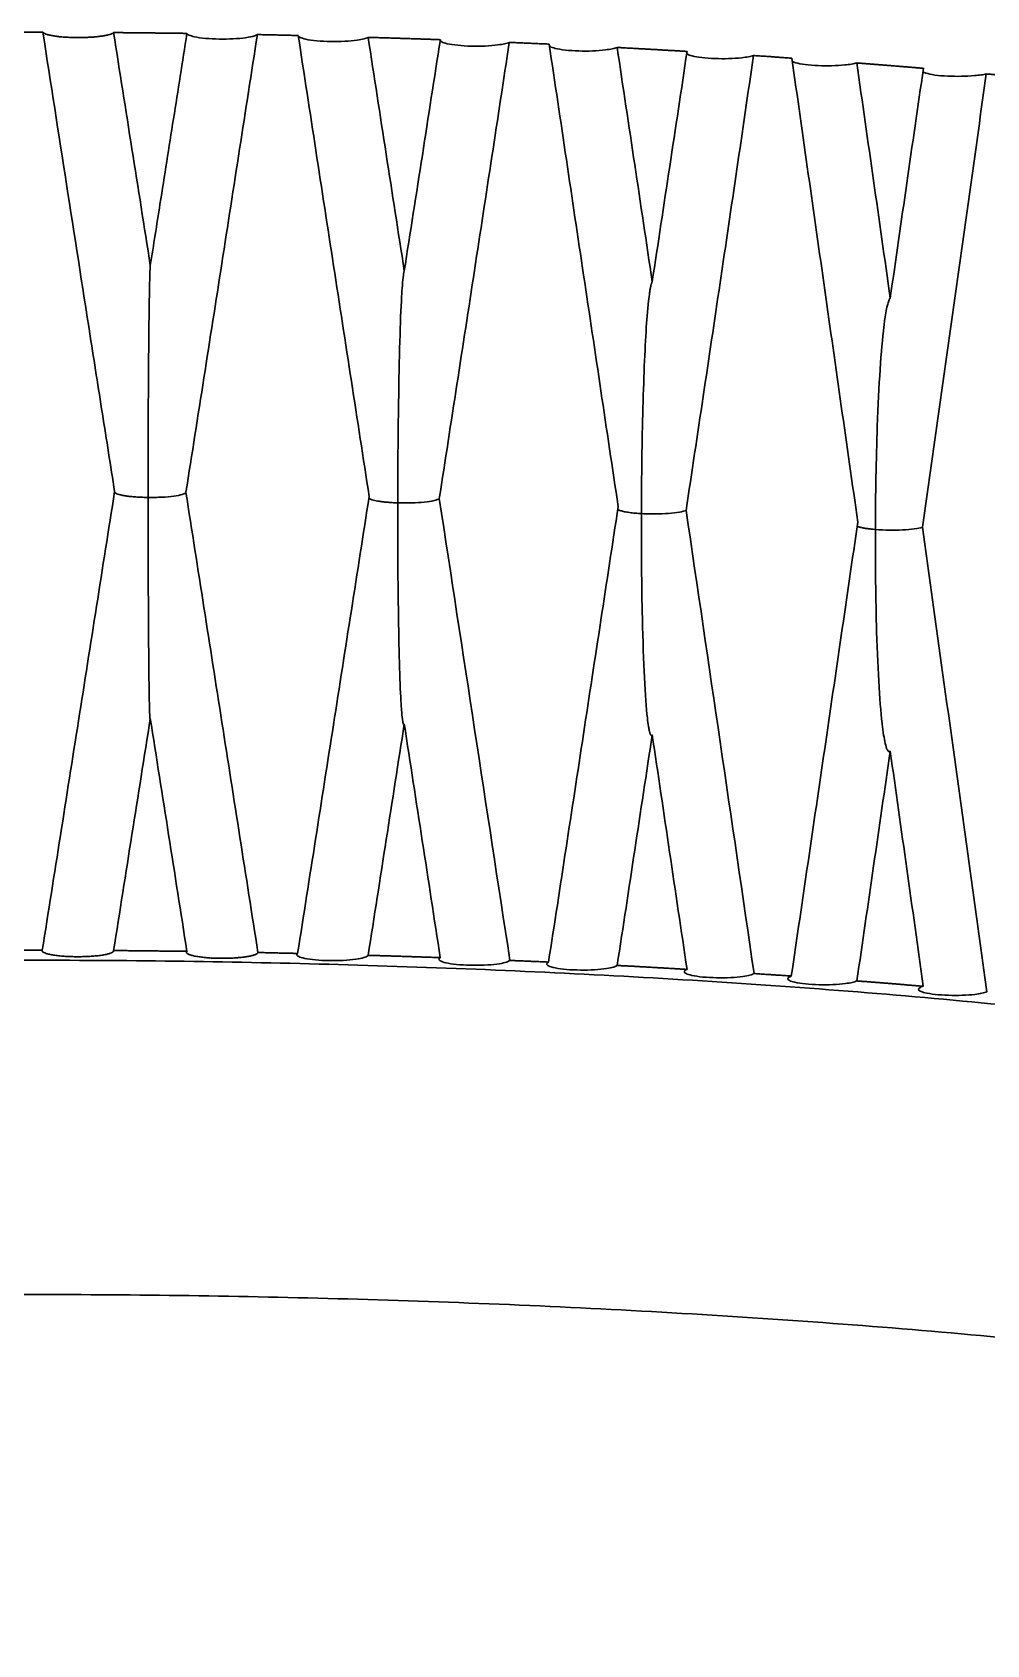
# Model space of a CAD drawing. Header units: millimetres. Extents: x 577 to 7172, y 252 to 2707.
# Drawn here: x 1041.7 to 1049.89, y 1673.42 to 1687.27 of the extents above; entities that cross this region are included whole.
import ezdxf

# ---------------------------------------------------------------- set-up
doc = ezdxf.new("R2010")
doc.units = ezdxf.units.MM
doc.header["$MEASUREMENT"] = 0
doc.layers.add('외형선(ISO)', color=7, linetype='Continuous', lineweight=30)

msp = doc.modelspace()

# ---------------------------------------------------------------- linework, layer by layer
at = {"layer": '외형선(ISO)'}
for points, weights, knots in [([(1041.791, 1687.269), (1041.703, 1687.269), (1041.614, 1687.269), (1041.526, 1687.269), (1041.437, 1687.269)], [0.995849405648, 0.997909786145, 1, 0.997909786147, 0.99584940565], [4.70117909, 4.70117909, 4.70117909, 4.71238898, 4.71238898, 4.72359887, 4.72359887, 4.72359887]), ([(1041.791, 1687.269), (1041.824, 1687.223), (1042.095, 1687.223), (1042.354, 1687.223), (1042.398, 1687.266)], [0.95444614475, 0.731999280173, 1, 0.741042372175, 0.939992600875], [3.275092, 3.275092, 3.275092, 4.712389, 4.712389, 6.101188, 6.101188, 6.101188]), ([(1044.88, 1681.35), (1044.885, 1681.325), (1044.889, 1681.325), (1044.891, 1681.325), (1044.893, 1681.33)], [0.943804038504, 0.968518173824, 1, 0.985189546946, 0.971876906103], [2.9727545, 2.9727545, 2.9727545, 3.1415927, 3.1415927, 3.2210216, 3.2210216, 3.2210216]), ([(1046.99, 1681.309), (1047.002, 1681.231), (1047.015, 1681.231), (1047.019, 1681.231), (1047.022, 1681.237)], [0.911349615143, 0.945553722776, 1, 0.985473662402, 0.972388221831], [2.8495954, 2.8495954, 2.8495954, 3.1415927, 3.1415927, 3.2194979, 3.2194979, 3.2194979]), ([(1058.614, 1676.38), (1058.614, 1679.302), (1041.614, 1679.302), (1024.614, 1679.302), (1024.614, 1676.38)], [0.999999999998, 0.707106781188, 1, 0.707106781187, 1], [3.141593, 3.141593, 3.141593, 4.712389, 4.712389, 6.283185, 6.283185, 6.283185]), ([(1041.786, 1679.388), (1041.7, 1679.388), (1041.614, 1679.388), (1041.528, 1679.388), (1041.442, 1679.388)], [0.99596899327, 0.997970433004, 1, 0.997970433004, 0.99596899327], [4.70150434, 4.70150434, 4.70150434, 4.71238898, 4.71238898, 4.72327362, 4.72327362, 4.72327362]), ([(1041.786, 1679.388), (1041.785, 1679.386), (1041.785, 1679.383), (1041.785, 1679.383), (1041.785, 1679.383)], [0.968610964305, 0.983360137554, 1, 0.999997668848, 0.999995337732], [3.0523525, 3.0523525, 3.0523525, 3.14159265, 3.14159265, 3.14160516, 3.14160516, 3.14160516]), ([(1041.785, 1679.383), (1041.785, 1679.332), (1042.092, 1679.332), (1042.398, 1679.332), (1042.398, 1679.383), (1042.398, 1679.384), (1042.398, 1679.385)], [0.999992434592, 0.707110563939, 1, 0.707106781187, 1, 0.994359955748, 0.98893712444], [3.141613, 3.141613, 3.141613, 4.712389, 4.712389, 6.283185, 6.283185, 6.313433, 6.313433, 6.313433]), ([(1043.027, 1679.378), (1043.024, 1679.374), (1043.024, 1679.37), (1043.024, 1679.37), (1043.024, 1679.37)], [0.945888730188, 0.969838374199, 1, 0.999960787391, 0.999921585282], [2.9798348, 2.9798348, 2.9798348, 3.1415927, 3.1415927, 3.141803, 3.141803, 3.141803]), ([(1043.024, 1679.37), (1043.024, 1679.319), (1043.331, 1679.318), (1043.625, 1679.318), (1043.637, 1679.368)], [0.999942113709, 0.707135727193, 1, 0.715499056977, 0.983696376541], [3.141748, 3.141748, 3.141748, 4.712389, 4.712389, 6.238177, 6.238177, 6.238177]), ([(1059.114, 1673.425), (1059.114, 1676.432), (1041.614, 1676.432), (1024.114, 1676.432), (1024.114, 1673.425)], [1, 0.707106781187, 1, 0.707106781186, 1], [0, 0, 0, 1.570796, 1.570796, 3.141593, 3.141593, 3.141593])]:
    msp.add_rational_spline(points, weights, degree=2, knots=knots, dxfattribs=at)
for points in [[(1041.791, 1687.269), (1041.926, 1686.399), (1042.061, 1685.53), (1042.197, 1684.66)], [(1042.796, 1685.792), (1042.768, 1685.617), (1042.741, 1685.442), (1042.713, 1685.267)], [(1045.8, 1679.3), (1045.598, 1680.622), (1045.397, 1681.944), (1045.194, 1683.265)], [(1047.896, 1679.187), (1047.703, 1680.514), (1047.508, 1681.839), (1047.313, 1683.164)], [(1049.894, 1679.03), (1049.711, 1680.36), (1049.527, 1681.69), (1049.342, 1683.019)]]:
    msp.add_open_spline(points, degree=3, dxfattribs=at)
for points, knots in [([(1042.713, 1685.267), (1042.661, 1685.6), (1042.608, 1685.933), (1042.503, 1686.6), (1042.45, 1686.933), (1042.398, 1687.266)], [0.0000015, 0.0000015, 0.0000015, 0.0000015, 0.1025224, 0.1025224, 0.2050463, 0.2050463, 0.2050463, 0.2050463]), ([(1043.028, 1687.259), (1042.989, 1687.015), (1042.951, 1686.77), (1042.873, 1686.281), (1042.835, 1686.037), (1042.796, 1685.792)], [0.000001, 0.000001, 0.000001, 0.000001, 0.0754876, 0.0754876, 0.1509729, 0.1509729, 0.1509729, 0.1509729]), ([(1043.019, 1683.319), (1043.122, 1683.974), (1043.225, 1684.629), (1043.429, 1685.939), (1043.531, 1686.594), (1043.632, 1687.249)], [0.0000282, 0.0000282, 0.0000282, 0.0000282, 0.2024567, 0.2024567, 0.405011, 0.405011, 0.405011, 0.405011]), ([(1043.028, 1687.259), (1043.029, 1687.254), (1043.036, 1687.249), (1043.057, 1687.239), (1043.073, 1687.234), (1043.119, 1687.224), (1043.151, 1687.219), (1043.223, 1687.213), (1043.263, 1687.211), (1043.324, 1687.21), (1043.344, 1687.21), (1043.405, 1687.211), (1043.444, 1687.213), (1043.517, 1687.219), (1043.548, 1687.224), (1043.588, 1687.232), (1043.6, 1687.235), (1043.619, 1687.242), (1043.627, 1687.245), (1043.632, 1687.249)], [-0.08670954, -0.08670954, -0.08670954, -0.08670954, -0.07766824, -0.07766824, -0.0679418, -0.0679418, -0.05573585, -0.05573585, -0.04339563, -0.04339563, -0.0374105, -0.0374105, -0.02508142, -0.02508142, -0.01288588, -0.01288588, -0.00631815, -0.00631815, -0.000001, -0.000001, -0.000001, -0.000001]), ([(1043.983, 1687.241), (1044.084, 1686.582), (1044.185, 1685.923), (1044.388, 1684.604), (1044.49, 1683.944), (1044.592, 1683.284)], [0.0000027, 0.0000027, 0.0000027, 0.0000027, 0.20223, 0.20223, 0.4043469, 0.4043469, 0.4043469, 0.4043469]), ([(1043.983, 1687.238), (1043.985, 1687.234), (1043.99, 1687.229), (1044.01, 1687.219), (1044.027, 1687.214), (1044.075, 1687.203), (1044.107, 1687.199), (1044.18, 1687.192), (1044.22, 1687.19), (1044.302, 1687.188), (1044.343, 1687.189), (1044.421, 1687.193), (1044.457, 1687.196), (1044.51, 1687.204), (1044.53, 1687.208), (1044.562, 1687.216), (1044.574, 1687.221), (1044.583, 1687.225)], [-0.08516609, -0.08516609, -0.08516609, -0.08516609, -0.07699456, -0.07699456, -0.06641182, -0.06641182, -0.05407346, -0.05407346, -0.04167372, -0.04167372, -0.02935902, -0.02935902, -0.01728322, -0.01728322, -0.00849614, -0.00849614, -0.000001, -0.000001, -0.000001, -0.000001]), ([(1044.893, 1685.22), (1044.842, 1685.554), (1044.79, 1685.888), (1044.686, 1686.557), (1044.635, 1686.891), (1044.583, 1687.225)], [0.000001, 0.000001, 0.000001, 0.000001, 0.1025219, 0.1025219, 0.2050473, 0.2050473, 0.2050473, 0.2050473]), ([(1045.203, 1687.205), (1045.151, 1686.874), (1045.1, 1686.543), (1044.997, 1685.881), (1044.945, 1685.55), (1044.893, 1685.22)], [0.000001, 0.000001, 0.000001, 0.000001, 0.1025074, 0.1025074, 0.2050094, 0.2050094, 0.2050094, 0.2050094]), ([(1045.194, 1683.265), (1045.295, 1683.918), (1045.396, 1684.571), (1045.596, 1685.876), (1045.696, 1686.529), (1045.795, 1687.182)], [0.0000009, 0.0000009, 0.0000009, 0.0000009, 0.2024334, 0.2024334, 0.4049747, 0.4049747, 0.4049747, 0.4049747]), ([(1045.202, 1687.2), (1045.203, 1687.195), (1045.208, 1687.19), (1045.227, 1687.18), (1045.242, 1687.175), (1045.286, 1687.165), (1045.317, 1687.16), (1045.388, 1687.153), (1045.427, 1687.15), (1045.508, 1687.149), (1045.549, 1687.149), (1045.627, 1687.152), (1045.664, 1687.155), (1045.719, 1687.163), (1045.738, 1687.166), (1045.771, 1687.173), (1045.785, 1687.177), (1045.795, 1687.182)], [-0.08369724, -0.08369724, -0.08369724, -0.08369724, -0.07521561, -0.07521561, -0.06522595, -0.06522595, -0.05300419, -0.05300419, -0.04062641, -0.04062641, -0.02852415, -0.02852415, -0.01634798, -0.01634798, -0.00807404, -0.00807404, -0.000001, -0.000001, -0.000001, -0.000001]), ([(1046.137, 1687.167), (1046.236, 1686.506), (1046.334, 1685.844), (1046.532, 1684.521), (1046.631, 1683.859), (1046.73, 1683.197)], [0.000001, 0.000001, 0.000001, 0.000001, 0.2022283, 0.2022283, 0.4043452, 0.4043452, 0.4043452, 0.4043452]), ([(1046.14, 1687.151), (1046.142, 1687.149), (1046.145, 1687.147), (1046.157, 1687.14), (1046.171, 1687.135), (1046.213, 1687.125), (1046.243, 1687.12), (1046.312, 1687.112), (1046.351, 1687.11), (1046.431, 1687.107), (1046.471, 1687.107), (1046.549, 1687.11), (1046.587, 1687.113), (1046.642, 1687.12), (1046.662, 1687.123), (1046.696, 1687.13), (1046.71, 1687.134), (1046.721, 1687.138)], [-0.07774106, -0.07774106, -0.07774106, -0.07774106, -0.07419044, -0.07419044, -0.06464964, -0.06464964, -0.0523725, -0.0523725, -0.03996066, -0.03996066, -0.0280494, -0.0280494, -0.0160123, -0.0160123, -0.00793764, -0.00793764, -0.000001, -0.000001, -0.000001, -0.000001]), ([(1047.022, 1685.126), (1046.972, 1685.461), (1046.922, 1685.797), (1046.822, 1686.467), (1046.771, 1686.803), (1046.721, 1687.138)], [0.0000011, 0.0000011, 0.0000011, 0.0000011, 0.1025222, 0.1025222, 0.2050477, 0.2050477, 0.2050477, 0.2050477]), ([(1047.321, 1687.104), (1047.272, 1686.775), (1047.222, 1686.445), (1047.122, 1685.785), (1047.072, 1685.455), (1047.022, 1685.126)], [0.000001, 0.000001, 0.000001, 0.000001, 0.1025077, 0.1025077, 0.2050099, 0.2050099, 0.2050099, 0.2050099]), ([(1047.313, 1683.164), (1047.411, 1683.815), (1047.508, 1684.466), (1047.701, 1685.767), (1047.797, 1686.418), (1047.891, 1687.069)], [0.000001, 0.000001, 0.000001, 0.000001, 0.2024334, 0.2024334, 0.4049748, 0.4049748, 0.4049748, 0.4049748]), ([(1047.319, 1687.086), (1047.321, 1687.084), (1047.323, 1687.082), (1047.335, 1687.075), (1047.347, 1687.07), (1047.386, 1687.06), (1047.414, 1687.055), (1047.482, 1687.047), (1047.52, 1687.044), (1047.599, 1687.042), (1047.639, 1687.041), (1047.718, 1687.044), (1047.756, 1687.046), (1047.811, 1687.052), (1047.831, 1687.055), (1047.865, 1687.061), (1047.879, 1687.065), (1047.891, 1687.069)], [-0.0762177, -0.0762177, -0.0762177, -0.0762177, -0.07243678, -0.07243678, -0.06349799, -0.06349799, -0.05132866, -0.05132866, -0.03892862, -0.03892862, -0.02714052, -0.02714052, -0.01500424, -0.01500424, -0.00746609, -0.00746609, -0.000001, -0.000001, -0.000001, -0.000001]), ([(1048.221, 1687.046), (1048.315, 1686.383), (1048.409, 1685.719), (1048.598, 1684.392), (1048.692, 1683.728), (1048.787, 1683.064)], [0.000001, 0.000001, 0.000001, 0.000001, 0.2022283, 0.2022283, 0.4043452, 0.4043452, 0.4043452, 0.4043452]), ([(1048.225, 1687.018), (1048.232, 1687.014), (1048.242, 1687.01), (1048.275, 1687.001), (1048.303, 1686.996), (1048.369, 1686.987), (1048.407, 1686.984), (1048.485, 1686.981), (1048.524, 1686.98), (1048.602, 1686.982), (1048.64, 1686.984), (1048.696, 1686.99), (1048.715, 1686.992), (1048.75, 1686.998), (1048.766, 1687.002), (1048.778, 1687.005)], [-0.07029119, -0.07029119, -0.07029119, -0.07029119, -0.06289414, -0.06289414, -0.050682, -0.050682, -0.03826473, -0.03826473, -0.02662455, -0.02662455, -0.01463062, -0.01463062, -0.00730418, -0.00730418, -0.000001, -0.000001, -0.000001, -0.000001]), ([(1049.065, 1684.987), (1049.018, 1685.323), (1048.97, 1685.66), (1048.874, 1686.332), (1048.826, 1686.669), (1048.778, 1687.005)], [0.0000033, 0.0000033, 0.0000033, 0.0000033, 0.1025233, 0.1025233, 0.2050495, 0.2050495, 0.2050495, 0.2050495]), ([(1049.35, 1686.959), (1049.303, 1686.63), (1049.255, 1686.302), (1049.16, 1685.644), (1049.113, 1685.315), (1049.065, 1684.987)], [0.000001, 0.000001, 0.000001, 0.000001, 0.1025083, 0.1025083, 0.2050094, 0.2050094, 0.2050094, 0.2050094]), ([(1049.342, 1683.019), (1049.434, 1683.668), (1049.527, 1684.317), (1049.709, 1685.614), (1049.8, 1686.263), (1049.889, 1686.911)], [0.000001, 0.000001, 0.000001, 0.000001, 0.2024334, 0.2024334, 0.4049748, 0.4049748, 0.4049748, 0.4049748]), ([(1049.345, 1686.929), (1049.352, 1686.925), (1049.361, 1686.921), (1049.391, 1686.912), (1049.418, 1686.906), (1049.481, 1686.897), (1049.519, 1686.894), (1049.596, 1686.89), (1049.635, 1686.89), (1049.713, 1686.891), (1049.752, 1686.893), (1049.808, 1686.898), (1049.827, 1686.9), (1049.861, 1686.905), (1049.876, 1686.908), (1049.889, 1686.911)], [-0.06867629, -0.06867629, -0.06867629, -0.06867629, -0.06177441, -0.06177441, -0.04966049, -0.04966049, -0.03724468, -0.03724468, -0.02564262, -0.02564262, -0.0135515, -0.0135515, -0.00678492, -0.00678492, -0.000001, -0.000001, -0.000001, -0.000001]), ([(1042.694, 1683.275), (1042.694, 1683.279), (1042.694, 1683.283), (1042.694, 1683.782), (1042.696, 1684.254), (1042.701, 1684.75), (1042.704, 1685.025), (1042.709, 1685.194), (1042.71, 1685.215), (1042.711, 1685.239), (1042.711, 1685.246), (1042.712, 1685.257), (1042.712, 1685.261), (1042.713, 1685.265)], [-0.1923741, -0.1923741, -0.1923741, -0.1923741, -0.1912717, -0.1912717, -0.0575168, -0.0575168, -0.010532, -0.010532, -0.0043724, -0.0043724, -0.0019855, -0.0019855, -0.000001, -0.000001, -0.000001, -0.000001]), ([(1042.713, 1685.265), (1042.713, 1685.265), (1042.713, 1685.265), (1042.713, 1685.266), (1042.713, 1685.267), (1042.713, 1685.267)], [-0.0004520046, -0.0004520046, -0.0004520046, -0.0004520046, -0.0002256009, -0.0002256009, -0.0000021164, -0.0000021164, -0.0000021164, -0.0000021164]), ([(1044.886, 1685.182), (1044.879, 1685.136), (1044.874, 1685.062), (1044.859, 1684.798), (1044.85, 1684.477), (1044.84, 1683.808), (1044.838, 1683.518), (1044.837, 1683.237), (1044.837, 1683.232), (1044.837, 1683.228)], [0.000001, 0.000001, 0.000001, 0.000001, 0.0158453, 0.0158453, 0.0669248, 0.0669248, 0.1033237, 0.1033237, 0.1038507, 0.1038507, 0.1038507, 0.1038507]), ([(1046.998, 1685.024), (1046.988, 1684.949), (1046.979, 1684.85), (1046.961, 1684.585), (1046.95, 1684.335), (1046.938, 1683.899), (1046.935, 1683.751), (1046.931, 1683.454), (1046.93, 1683.3), (1046.929, 1683.144), (1046.929, 1683.14), (1046.929, 1683.136)], [-0.2139066, -0.2139066, -0.2139066, -0.2139066, -0.1776619, -0.1776619, -0.0900898, -0.0900898, -0.0461445, -0.0461445, 0, 0, 0.0012039, 0.0012039, 0.0012039, 0.0012039]), ([(1049.065, 1684.987), (1049.063, 1684.984), (1049.061, 1684.981), (1049.057, 1684.973), (1049.055, 1684.969), (1049.048, 1684.952), (1049.044, 1684.938), (1049.031, 1684.885), (1049.023, 1684.835), (1049.017, 1684.793)], [0.00000095, 0.00000095, 0.00000095, 0.00000095, 0.0016489, 0.0016489, 0.00350493, 0.00350493, 0.00793661, 0.00793661, 0.02079949, 0.02079949, 0.02079949, 0.02079949]), ([(1049.017, 1684.793), (1049.015, 1684.776), (1049.013, 1684.758), (1048.987, 1684.543), (1048.967, 1684.244), (1048.944, 1683.598), (1048.939, 1683.298), (1048.938, 1683.007), (1048.938, 1683.003), (1048.938, 1683)], [0.000001, 0.000001, 0.000001, 0.000001, 0.0053185, 0.0053185, 0.0652614, 0.0652614, 0.1131884, 0.1131884, 0.1138444, 0.1138444, 0.1138444, 0.1138444]), ([(1042.197, 1684.66), (1042.232, 1684.438), (1042.267, 1684.215), (1042.337, 1683.77), (1042.372, 1683.548), (1042.407, 1683.325)], [0.000001, 0.000001, 0.000001, 0.000001, 0.068486, 0.068486, 0.1369899, 0.1369899, 0.1369899, 0.1369899]), ([(1042.407, 1683.325), (1042.303, 1682.669), (1042.2, 1682.013), (1041.993, 1680.701), (1041.89, 1680.044), (1041.786, 1679.388)], [0.0000426, 0.0000426, 0.0000426, 0.0000426, 0.2023877, 0.2023877, 0.4047273, 0.4047273, 0.4047273, 0.4047273]), ([(1043.019, 1683.319), (1043.017, 1683.316), (1043.014, 1683.313), (1043.004, 1683.306), (1042.996, 1683.303), (1042.969, 1683.295), (1042.944, 1683.29), (1042.884, 1683.282), (1042.85, 1683.279), (1042.794, 1683.276), (1042.774, 1683.276), (1042.735, 1683.275), (1042.716, 1683.275), (1042.696, 1683.275), (1042.695, 1683.275), (1042.694, 1683.275)], [-0.04721537, -0.04721537, -0.04721537, -0.04721537, -0.04139981, -0.04139981, -0.0352522, -0.0352522, -0.02349495, -0.02349495, -0.01181957, -0.01181957, -0.00574193, -0.00574193, 0, 0, 0.00027207, 0.00027207, 0.00027207, 0.00027207]), ([(1043.637, 1679.368), (1043.534, 1680.026), (1043.431, 1680.685), (1043.225, 1682.002), (1043.122, 1682.66), (1043.019, 1683.318)], [0.000001, 0.000001, 0.000001, 0.000001, 0.2023966, 0.2023966, 0.4048293, 0.4048293, 0.4048293, 0.4048293]), ([(1044.592, 1683.284), (1044.49, 1682.631), (1044.388, 1681.977), (1044.183, 1680.669), (1044.081, 1680.015), (1043.978, 1679.36)], [0.0000009, 0.0000009, 0.0000009, 0.0000009, 0.2023551, 0.2023551, 0.4046826, 0.4046826, 0.4046826, 0.4046826]), ([(1042.694, 1683.275), (1042.694, 1683.271), (1042.694, 1683.267), (1042.694, 1682.767), (1042.696, 1682.302), (1042.7, 1681.832), (1042.702, 1681.627), (1042.706, 1681.466), (1042.707, 1681.434), (1042.708, 1681.401), (1042.709, 1681.392), (1042.71, 1681.38), (1042.71, 1681.376), (1042.711, 1681.374)], [-0.1994639, -0.1994639, -0.1994639, -0.1994639, -0.1983501, -0.1983501, -0.0626731, -0.0626731, -0.0164947, -0.0164947, -0.0065403, -0.0065403, -0.0028631, -0.0028631, -0.000001, -0.000001, -0.000001, -0.000001]), ([(1044.837, 1683.228), (1044.838, 1683.228), (1044.839, 1683.228), (1044.879, 1683.227), (1044.92, 1683.227), (1044.997, 1683.229), (1045.032, 1683.232), (1045.098, 1683.238), (1045.126, 1683.243), (1045.171, 1683.253), (1045.186, 1683.259), (1045.194, 1683.265)], [-0.00027368, -0.00027368, -0.00027368, -0.00027368, 0, 0, 0.01201755, 0.01201755, 0.02355905, 0.02355905, 0.03545591, 0.03545591, 0.04727558, 0.04727558, 0.04727558, 0.04727558]), ([(1044.88, 1681.35), (1044.877, 1681.371), (1044.874, 1681.402), (1044.868, 1681.472), (1044.865, 1681.518), (1044.853, 1681.747), (1044.846, 1682.032), (1044.838, 1682.651), (1044.837, 1682.938), (1044.837, 1683.22), (1044.837, 1683.224), (1044.837, 1683.228)], [0.000001, 0.000001, 0.000001, 0.000001, 0.009469, 0.009469, 0.0222035, 0.0222035, 0.0774084, 0.0774084, 0.1208212, 0.1208212, 0.1214472, 0.1214472, 0.1214472, 0.1214472]), ([(1046.73, 1683.197), (1046.631, 1682.546), (1046.531, 1681.894), (1046.332, 1680.59), (1046.233, 1679.938), (1046.132, 1679.286)], [0.000001, 0.000001, 0.000001, 0.000001, 0.2023551, 0.2023551, 0.4046826, 0.4046826, 0.4046826, 0.4046826]), ([(1046.929, 1683.136), (1046.93, 1683.136), (1046.931, 1683.136), (1046.952, 1683.135), (1046.972, 1683.134), (1047.012, 1683.133), (1047.032, 1683.133), (1047.09, 1683.134), (1047.127, 1683.135), (1047.197, 1683.14), (1047.229, 1683.144), (1047.281, 1683.153), (1047.3, 1683.159), (1047.313, 1683.164)], [-0.04748278, -0.04748278, -0.04748278, -0.04748278, -0.04720798, -0.04720798, -0.04097726, -0.04097726, -0.03505845, -0.03505845, -0.02365674, -0.02365674, -0.01163163, -0.01163163, -0.000001, -0.000001, -0.000001, -0.000001]), ([(1046.99, 1681.309), (1046.986, 1681.332), (1046.983, 1681.357), (1046.961, 1681.551), (1046.947, 1681.852), (1046.934, 1682.381), (1046.932, 1682.529), (1046.929, 1682.824), (1046.929, 1682.975), (1046.929, 1683.128), (1046.929, 1683.132), (1046.929, 1683.136)], [-0.2264135, -0.2264135, -0.2264135, -0.2264135, -0.2091385, -0.2091385, -0.0903635, -0.0903635, -0.0454896, -0.0454896, 0, 0, 0.0012047, 0.0012047, 0.0012047, 0.0012047]), ([(1048.787, 1683.064), (1048.692, 1682.415), (1048.598, 1681.765), (1048.407, 1680.466), (1048.312, 1679.816), (1048.216, 1679.166)], [0.000001, 0.000001, 0.000001, 0.000001, 0.2023552, 0.2023552, 0.4046826, 0.4046826, 0.4046826, 0.4046826]), ([(1048.938, 1683), (1048.938, 1682.999), (1048.939, 1682.999), (1048.977, 1682.996), (1049.018, 1682.995), (1049.097, 1682.994), (1049.134, 1682.994), (1049.207, 1682.998), (1049.242, 1683.001), (1049.301, 1683.009), (1049.325, 1683.014), (1049.342, 1683.019)], [-0.00027616, -0.00027616, -0.00027616, -0.00027616, 0, 0, 0.01234135, 0.01234135, 0.02362178, 0.02362178, 0.03553511, 0.03553511, 0.04727306, 0.04727306, 0.04727306, 0.04727306]), ([(1049.006, 1681.253), (1049.004, 1681.268), (1049.002, 1681.284), (1048.977, 1681.482), (1048.959, 1681.769), (1048.94, 1682.402), (1048.937, 1682.701), (1048.938, 1682.992), (1048.938, 1682.996), (1048.938, 1683)], [-0.2062981, -0.2062981, -0.2062981, -0.2062981, -0.19661, -0.19661, -0.0873525, -0.0873525, 0, 0, 0.001192, 0.001192, 0.001192, 0.001192]), ([(1042.398, 1679.385), (1042.451, 1679.717), (1042.503, 1680.049), (1042.608, 1680.714), (1042.661, 1681.046), (1042.713, 1681.378)], [0.000001, 0.000001, 0.000001, 0.000001, 0.102531, 0.102531, 0.2050688, 0.2050688, 0.2050688, 0.2050688]), ([(1042.711, 1681.374), (1042.711, 1681.373), (1042.712, 1681.372), (1042.712, 1681.373), (1042.712, 1681.374), (1042.713, 1681.375)], [0.000001, 0.000001, 0.000001, 0.000001, 0.001691549, 0.001691549, 0.002589198, 0.002589198, 0.002589198, 0.002589198]), ([(1042.713, 1681.378), (1042.765, 1681.045), (1042.818, 1680.711), (1042.923, 1680.045), (1042.975, 1679.711), (1043.027, 1679.378)], [0, 0, 0, 0, 0.102528, 0.102528, 0.2050483, 0.2050483, 0.2050483, 0.2050483]), ([(1044.583, 1679.344), (1044.635, 1679.675), (1044.687, 1680.006), (1044.79, 1680.669), (1044.842, 1681), (1044.893, 1681.33)], [0.000001, 0.000001, 0.000001, 0.000001, 0.1025327, 0.1025327, 0.2050689, 0.2050689, 0.2050689, 0.2050689]), ([(1044.893, 1681.33), (1044.945, 1680.996), (1044.996, 1680.662), (1045.1, 1679.993), (1045.151, 1679.658), (1045.202, 1679.324)], [0.000001, 0.000001, 0.000001, 0.000001, 0.1025275, 0.1025275, 0.2050494, 0.2050494, 0.2050494, 0.2050494]), ([(1046.721, 1679.257), (1046.772, 1679.587), (1046.822, 1679.917), (1046.922, 1680.577), (1046.972, 1680.907), (1047.022, 1681.237)], [0.000001, 0.000001, 0.000001, 0.000001, 0.1025329, 0.1025329, 0.2050693, 0.2050693, 0.2050693, 0.2050693]), ([(1047.022, 1681.237), (1047.072, 1680.901), (1047.122, 1680.566), (1047.221, 1679.895), (1047.271, 1679.559), (1047.321, 1679.223)], [0.0000011, 0.0000011, 0.0000011, 0.0000011, 0.1025277, 0.1025277, 0.2050499, 0.2050499, 0.2050499, 0.2050499]), ([(1049.065, 1681.098), (1049.064, 1681.096), (1049.062, 1681.095), (1049.059, 1681.093), (1049.058, 1681.093), (1049.053, 1681.092), (1049.05, 1681.094), (1049.043, 1681.102), (1049.038, 1681.111), (1049.023, 1681.152), (1049.013, 1681.206), (1049.006, 1681.253)], [-0.02509521, -0.02509521, -0.02509521, -0.02509521, -0.02390168, -0.02390168, -0.02273502, -0.02273502, -0.02027448, -0.02027448, -0.01569792, -0.01569792, -0.000001, -0.000001, -0.000001, -0.000001]), ([(1048.779, 1679.124), (1048.827, 1679.453), (1048.875, 1679.782), (1048.97, 1680.44), (1049.018, 1680.769), (1049.065, 1681.098)], [0.000001, 0.000001, 0.000001, 0.000001, 0.1025335, 0.1025335, 0.2050688, 0.2050688, 0.2050688, 0.2050688]), ([(1049.065, 1681.098), (1049.113, 1680.761), (1049.16, 1680.424), (1049.255, 1679.751), (1049.302, 1679.415), (1049.349, 1679.078)], [0.0000033, 0.0000033, 0.0000033, 0.0000033, 0.1025288, 0.1025288, 0.2050516, 0.2050516, 0.2050516, 0.2050516]), ([(1043.978, 1679.36), (1043.976, 1679.358), (1043.974, 1679.357), (1043.972, 1679.353), (1043.971, 1679.351), (1043.971, 1679.35)], [0.000001, 0.000001, 0.000001, 0.000001, 0.003075082, 0.003075082, 0.006150961, 0.006150961, 0.006150961, 0.006150961]), ([(1043.971, 1679.35), (1043.971, 1679.344), (1043.977, 1679.339), (1043.999, 1679.328), (1044.016, 1679.322), (1044.064, 1679.312), (1044.096, 1679.308), (1044.168, 1679.301), (1044.208, 1679.299), (1044.259, 1679.298), (1044.269, 1679.298), (1044.32, 1679.298), (1044.361, 1679.299), (1044.436, 1679.305), (1044.47, 1679.308), (1044.523, 1679.318), (1044.543, 1679.323), (1044.571, 1679.333), (1044.58, 1679.339), (1044.583, 1679.344)], [0.000001, 0.000001, 0.000001, 0.000001, 0.00973885, 0.00973885, 0.0203279, 0.0203279, 0.03261919, 0.03261919, 0.04500118, 0.04500118, 0.04794307, 0.04794307, 0.06024098, 0.06024098, 0.07232134, 0.07232134, 0.08281614, 0.08281614, 0.09264964, 0.09264964, 0.09264964, 0.09264964]), ([(1045.202, 1679.324), (1045.199, 1679.322), (1045.196, 1679.319), (1045.192, 1679.315), (1045.191, 1679.312), (1045.191, 1679.31)], [0.000001, 0.000001, 0.000001, 0.000001, 0.004105612, 0.004105612, 0.008210183, 0.008210183, 0.008210183, 0.008210183]), ([(1045.191, 1679.31), (1045.191, 1679.304), (1045.198, 1679.298), (1045.224, 1679.286), (1045.245, 1679.28), (1045.299, 1679.27), (1045.333, 1679.266), (1045.407, 1679.26), (1045.448, 1679.258), (1045.53, 1679.258), (1045.571, 1679.259), (1045.647, 1679.264), (1045.682, 1679.267), (1045.735, 1679.276), (1045.755, 1679.28), (1045.784, 1679.29), (1045.794, 1679.295), (1045.8, 1679.3)], [0.000001, 0.000001, 0.000001, 0.000001, 0.01067241, 0.01067241, 0.02241515, 0.02241515, 0.03472679, 0.03472679, 0.0471208, 0.0471208, 0.05939707, 0.05939707, 0.07142712, 0.07142712, 0.08126393, 0.08126393, 0.09059679, 0.09059679, 0.09059679, 0.09059679]), ([(1046.132, 1679.286), (1046.127, 1679.283), (1046.123, 1679.28), (1046.117, 1679.275), (1046.116, 1679.272), (1046.116, 1679.269)], [0.000001, 0.000001, 0.000001, 0.000001, 0.004927464, 0.004927464, 0.009853846, 0.009853846, 0.009853846, 0.009853846]), ([(1046.116, 1679.269), (1046.116, 1679.264), (1046.121, 1679.258), (1046.144, 1679.246), (1046.164, 1679.241), (1046.217, 1679.23), (1046.25, 1679.226), (1046.324, 1679.219), (1046.364, 1679.218), (1046.446, 1679.217), (1046.488, 1679.218), (1046.564, 1679.222), (1046.599, 1679.226), (1046.653, 1679.234), (1046.673, 1679.238), (1046.704, 1679.247), (1046.715, 1679.252), (1046.721, 1679.257)], [0.000001, 0.000001, 0.000001, 0.000001, 0.00972728, 0.00972728, 0.02143126, 0.02143126, 0.03384565, 0.03384565, 0.04624444, 0.04624444, 0.05853713, 0.05853713, 0.07056616, 0.07056616, 0.07995813, 0.07995813, 0.08894661, 0.08894661, 0.08894661, 0.08894661]), ([(1047.321, 1679.223), (1047.313, 1679.22), (1047.307, 1679.217), (1047.299, 1679.21), (1047.297, 1679.207), (1047.297, 1679.203)], [0.000001, 0.000001, 0.000001, 0.000001, 0.00596408, 0.00596408, 0.01192688, 0.01192688, 0.01192688, 0.01192688]), ([(1047.297, 1679.203), (1047.297, 1679.198), (1047.302, 1679.192), (1047.324, 1679.181), (1047.341, 1679.176), (1047.389, 1679.166), (1047.421, 1679.161), (1047.494, 1679.154), (1047.534, 1679.152), (1047.615, 1679.151), (1047.657, 1679.151), (1047.734, 1679.155), (1047.77, 1679.158), (1047.824, 1679.166), (1047.844, 1679.17), (1047.876, 1679.178), (1047.888, 1679.183), (1047.896, 1679.187)], [0.000001, 0.000001, 0.000001, 0.000001, 0.00974148, 0.00974148, 0.02034313, 0.02034313, 0.03272996, 0.03272996, 0.04513379, 0.04513379, 0.05740648, 0.05740648, 0.06939215, 0.06939215, 0.07827738, 0.07827738, 0.08687193, 0.08687193, 0.08687193, 0.08687193]), ([(1048.216, 1679.166), (1048.206, 1679.162), (1048.198, 1679.158), (1048.188, 1679.151), (1048.185, 1679.147), (1048.185, 1679.143)], [0.000001, 0.000001, 0.000001, 0.000001, 0.00678934, 0.00678934, 0.0135772, 0.0135772, 0.0135772, 0.0135772]), ([(1048.185, 1679.143), (1048.185, 1679.138), (1048.19, 1679.132), (1048.21, 1679.122), (1048.226, 1679.117), (1048.271, 1679.106), (1048.302, 1679.102), (1048.373, 1679.094), (1048.413, 1679.092), (1048.494, 1679.09), (1048.534, 1679.091), (1048.612, 1679.094), (1048.648, 1679.097), (1048.703, 1679.104), (1048.723, 1679.108), (1048.756, 1679.115), (1048.769, 1679.12), (1048.779, 1679.124)], [0.000001, 0.000001, 0.000001, 0.000001, 0.00933507, 0.00933507, 0.01948229, 0.01948229, 0.03183213, 0.03183213, 0.04424015, 0.04424015, 0.05632865, 0.05632865, 0.06831735, 0.06831735, 0.07687693, 0.07687693, 0.08521838, 0.08521838, 0.08521838, 0.08521838]), ([(1049.349, 1679.078), (1049.336, 1679.074), (1049.326, 1679.07), (1049.312, 1679.061), (1049.309, 1679.057), (1049.309, 1679.052)], [0.000001, 0.000001, 0.000001, 0.000001, 0.00782523, 0.00782523, 0.01566979, 0.01566979, 0.01566979, 0.01566979]), ([(1049.309, 1679.052), (1049.309, 1679.047), (1049.313, 1679.042), (1049.331, 1679.032), (1049.345, 1679.027), (1049.386, 1679.017), (1049.416, 1679.012), (1049.486, 1679.004), (1049.525, 1679.002), (1049.604, 1678.999), (1049.644, 1678.999), (1049.722, 1679.002), (1049.759, 1679.005), (1049.814, 1679.011), (1049.834, 1679.015), (1049.869, 1679.022), (1049.883, 1679.026), (1049.894, 1679.03)], [0.000001, 0.000001, 0.000001, 0.000001, 0.00881526, 0.00881526, 0.01837968, 0.01837968, 0.03069738, 0.03069738, 0.0431042, 0.0431042, 0.05496572, 0.05496572, 0.06691511, 0.06691511, 0.07508899, 0.07508899, 0.08312929, 0.08312929, 0.08312929, 0.08312929])]:
    msp.add_open_spline(points, degree=3, knots=knots, dxfattribs=at)
for points, weights in [([(1043.028, 1687.259), (1042.713, 1687.263), (1042.398, 1687.266)], [0.968887641982, 0.975359576786, 0.982194681591]), ([(1043.983, 1687.241), (1043.808, 1687.245), (1043.632, 1687.249)], [0.950339179086, 0.953586821346, 0.956943438078]), ([(1045.203, 1687.205), (1044.894, 1687.216), (1044.583, 1687.225)], [0.92924480693, 0.934266897121, 0.939622200654]), ([(1046.137, 1687.167), (1045.966, 1687.174), (1045.795, 1687.182)], [0.914923675814, 0.917411640421, 0.92000046765]), ([(1047.321, 1687.104), (1047.023, 1687.122), (1046.721, 1687.138)], [0.898924291321, 0.902681049637, 0.906748871495]), ([(1048.221, 1687.046), (1048.057, 1687.058), (1047.891, 1687.069)], [0.888320395635, 0.890137339628, 0.892049238175]), ([(1049.35, 1686.959), (1049.067, 1686.983), (1048.778, 1687.005)], [0.87685982554, 0.879483172227, 0.882401799933]), ([(1050.2, 1686.882), (1050.045, 1686.897), (1049.889, 1686.911)], [0.86961247934, 0.870820543487, 0.872119485704]), ([(1044.893, 1685.22), (1044.889, 1685.21), (1044.886, 1685.182)], [0.971157950637, 0.946676006494, 0.927290510896]), ([(1047.022, 1685.126), (1047.01, 1685.107), (1046.998, 1685.024)], [0.971350975377, 0.925593974906, 0.897610709746]), ([(1042.406, 1683.323), (1042.407, 1683.278), (1042.694, 1683.275)], [0.998359453889, 0.720391929802, 0.976006651434]), ([(1044.589, 1683.27), (1044.618, 1683.236), (1044.837, 1683.228)], [0.952915146296, 0.763226085618, 0.935667700737]), ([(1046.726, 1683.171), (1046.768, 1683.145), (1046.929, 1683.136)], [0.917142307339, 0.796709265329, 0.904368135402]), ([(1048.781, 1683.027), (1048.826, 1683.009), (1048.938, 1683)], [0.889932736532, 0.821910957971, 0.881075698002]), ([(1043.027, 1679.378), (1042.713, 1679.382), (1042.398, 1679.385)], [0.968899328257, 0.975359824188, 0.982182170813]), ([(1043.978, 1679.36), (1043.808, 1679.364), (1043.637, 1679.368)], [0.950433319791, 0.953588064615, 0.956845538818]), ([(1045.202, 1679.324), (1044.894, 1679.335), (1044.583, 1679.344)], [0.929253886777, 0.934267147406, 0.939612410908]), ([(1046.132, 1679.286), (1045.966, 1679.293), (1045.8, 1679.3)], [0.91499583432, 0.917412884121, 0.919925016887]), ([(1047.321, 1679.223), (1047.023, 1679.241), (1046.721, 1679.257)], [0.898931091803, 0.902681301346, 0.90674144443]), ([(1048.216, 1679.166), (1048.057, 1679.177), (1047.896, 1679.187)], [0.888373131928, 0.890138588025, 0.891993557574]), ([(1049.349, 1679.078), (1049.067, 1679.102), (1048.779, 1679.124)], [0.876864580003, 0.87948342454, 0.882396477432])]:
    msp.add_rational_spline(points, weights, degree=2, dxfattribs=at)

doc.saveas('drawing.dxf')
